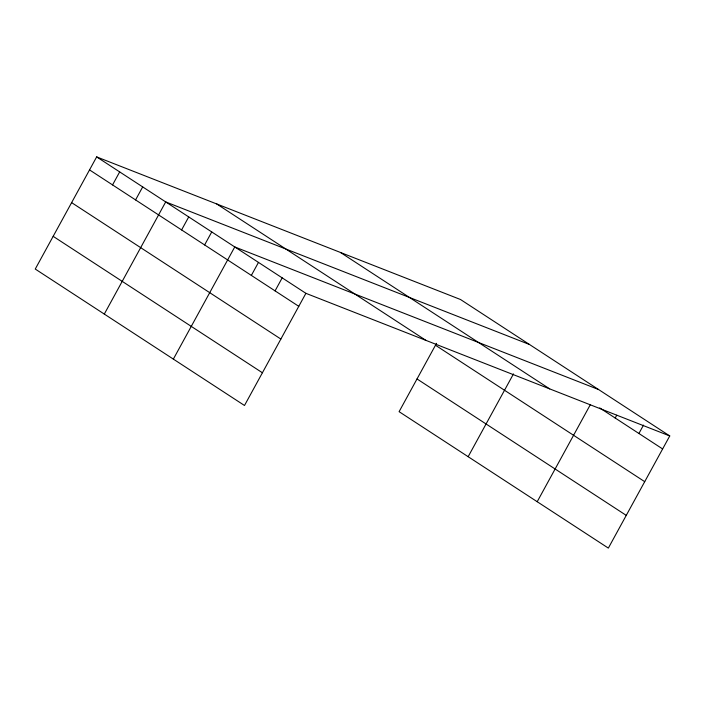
<?xml version="1.0" encoding="UTF-8"?>
<svg xmlns="http://www.w3.org/2000/svg" width="705" height="705" viewBox="0 0 705 705"><rect width="100%" height="100%" fill="white"/><g stroke="black" fill="none" stroke-linecap="round" stroke-linejoin="round"><path stroke-width="1.06" d="M669.75 435.946L460.506 299.51L96.656 156.898L35.25 269.054L244.494 405.49L305.899 293.324L669.75 435.946L608.345 548.102L399.101 411.676L436.527 343.317M112.553 184.913L119.674 171.905M135.571 199.92L142.692 186.913M104.296 314.077L165.701 201.921L529.561 344.533M181.599 229.936L188.72 216.928M204.617 244.943L211.738 231.936M173.351 359.101L234.756 246.944L598.607 389.557M251.35 275.408L258.471 262.401M275.065 290.874L282.185 277.867M468.155 456.69L513.478 373.906M537.201 501.713L590.438 404.485M615.201 418.03L616.725 415.236M638.915 433.487L643.489 425.124M599.699 407.913L662.629 448.953M340.436 252.452L549.68 388.878M435.47 345.238L644.714 481.674M216.726 203.957L425.97 340.392M96.656 156.898L305.899 293.324M417.016 378.955L626.26 515.381M89.535 169.905L298.779 306.331M71.619 202.626L280.863 339.052M53.166 236.334L262.41 372.769"/></g></svg>
